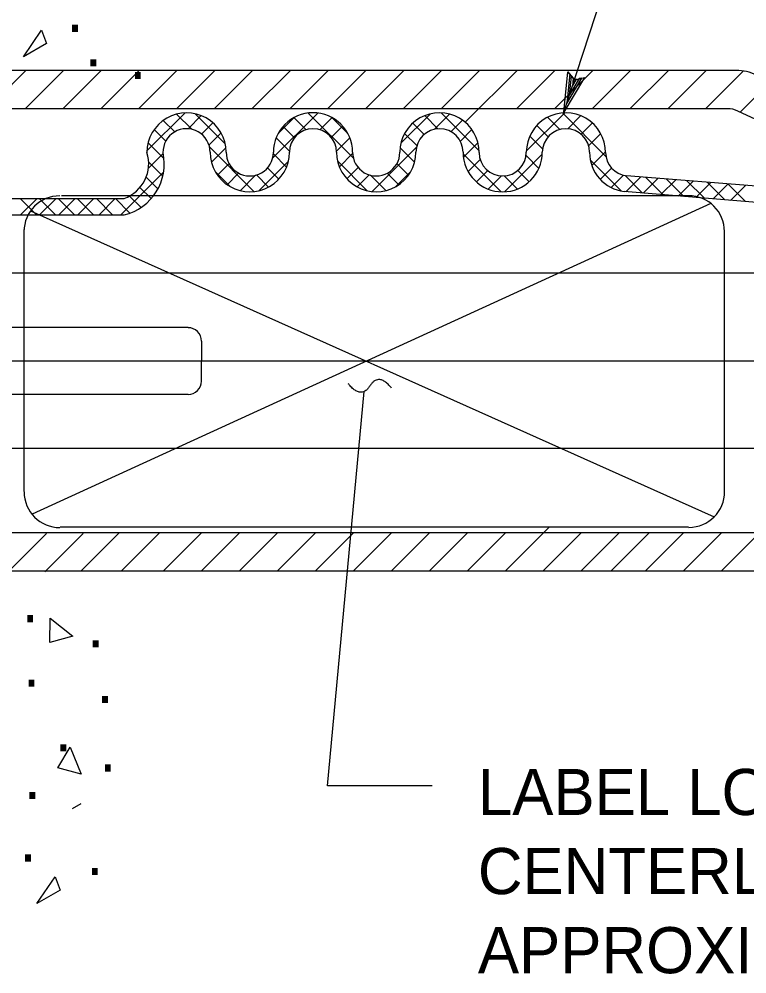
# Model space of a CAD drawing. Extents: x -894 to 866, y -476 to 714.
# Drawn here: x -611.9 to -501.6, y -267.8 to -122.9 of the extents above; entities that cross this region are included whole.
import ezdxf

# ---------------------------------------------------------------- set-up
doc = ezdxf.new("R2010")
doc.units = 0
for name, color, linetype in [('1 Control', 7, 'Continuous'), ('12 Coord Grid', 7, 'Continuous'), ('17 Front Align', 7, 'Continuous'), ('18 Front Anno', 7, 'Continuous'), ('56 Stage 3 Anno', 7, 'Continuous'), ('57 Undefined', 7, 'Continuous')]:
    doc.layers.add(name, color=color, linetype=linetype)

msp = doc.modelspace()

# ---------------------------------------------------------------- linework, layer by layer
at = {"layer": '1 Control'}
msp.add_line((-774.03, -174.77), (-361.97, -174.77), dxfattribs=at)
at = {"layer": '12 Coord Grid'}
for p, q in [((-481.52, -149.78), (-519.89, -146.71)), ((-482.75, -152.21), (-520.23, -149.11)), ((-632.1, -150.14), (-596.01, -150.14)), ((-632.1, -152.65), (-596.01, -152.65)), ((-461.73, -161.48), (-691.35, -161.48)), ((-586.31, -169.74), (-634.86, -169.74)), ((-584.3, -171.79), (-584.3, -174.81)), ((-584.3, -177.84), (-584.3, -174.81)), ((-586.31, -179.88), (-635.96, -179.88)), ((-461.73, -188.06), (-691.35, -188.06))]:
    msp.add_line(p, q, dxfattribs=at)
for centre, radius, start, end in [((-586.56, -143.15), 6, 0.1617, 180.1878), ((-567.4, -143.15), 6, 0.1635, 180), ((-548.23, -143.15), 6, 359.5856, 179.8348), ((-529.07, -143.15), 6, 359.5856, 179.8348), ((-586.56, -143.15), 3.58, 0.2988, 181.1079), ((-567.4, -143.15), 3.58, 0.2884, 180), ((-548.23, -143.15), 3.58, 0, 179.7008), ((-529.07, -143.15), 3.58, 0, 179.7008), ((-597.9, -144.87), 5.6, 289.6564, 17.6725), ((-597.92, -144.91), 7.97, 283.8529, 12.2972), ((-576.98, -143.15), 6, 180, 0.1617), ((-576.98, -143.15), 3.58, 179.2675, 0), ((-557.82, -143.15), 6, 179.812, 0.1633), ((-557.82, -143.15), 3.58, 179.3308, 0.293), ((-538.65, -143.15), 6, 180, 0), ((-538.65, -143.15), 3.58, 180.7612, 0), ((-519.49, -143.15), 6, 180, 262.9049), ((-519.48, -143.15), 3.58, 180.7612, 263.4343), ((-586.34, -171.78), 2.03, 0, 90), ((-586.34, -177.85), 2.03, 270, 0)]:
    msp.add_arc(centre, radius, start, end, dxfattribs=at)
at = {"layer": '17 Front Align'}
for p, q in [((-503.27, -130.73), (-623.16, -130.73)), ((-504.56, -136.54), (-619.25, -136.54)), ((-481.08, -147.29), (-503.01, -136.89)), ((-457.1, -200.89), (-637.31, -200.89)), ((-450.96, -206.69), (-630.39, -206.69))]:
    msp.add_line(p, q, dxfattribs=at)
for centre, radius in [((-503.27, -137.97), 7.23), ((-504.56, -140.16), 3.62)]:
    msp.add_arc(centre, radius, 64.6205, 90, dxfattribs=at)
at = {"layer": '18 Front Anno'}
for p, q in [((-616.7, -136.5), (-610.94, -130.73)), ((-611.02, -136.54), (-605.21, -130.73)), ((-605.29, -136.54), (-599.48, -130.73)), ((-599.56, -136.54), (-593.75, -130.73)), ((-593.84, -136.54), (-588.02, -130.73)), ((-588.11, -136.54), (-582.29, -130.73)), ((-582.38, -136.54), (-576.56, -130.73)), ((-570.83, -130.73), (-576.65, -136.54)), ((-570.92, -136.54), (-565.11, -130.73)), ((-565.19, -136.54), (-559.38, -130.73)), ((-559.46, -136.54), (-553.65, -130.73)), ((-553.73, -136.54), (-547.92, -130.73)), ((-548, -136.54), (-542.19, -130.73)), ((-536.46, -130.73), (-544.28, -138.55)), ((-530.73, -130.73), (-536.54, -136.54)), ((-525, -130.73), (-530.81, -136.54)), ((-519.27, -130.73), (-525.08, -136.54)), ((-513.54, -130.73), (-519.36, -136.54)), ((-507.81, -130.73), (-513.63, -136.54)), ((-502.17, -130.81), (-507.9, -136.54)), ((-498.05, -132.43), (-502.67, -137.05)), ((-592.57, -142.93), (-586.79, -137.15)), ((-588.09, -137.35), (-585.78, -139.66)), ((-586.34, -139.58), (-584.33, -137.57)), ((-585.28, -137.29), (-580.69, -141.87)), ((-573.5, -144.01), (-566.69, -137.19)), ((-568.11, -137.19), (-561.29, -144.01)), ((-554.08, -141.77), (-549.61, -137.31)), ((-550.46, -137.57), (-548.46, -139.58)), ((-549.01, -139.66), (-546.7, -137.35)), ((-548, -137.15), (-542.24, -142.92)), ((-535.07, -142.98), (-529.24, -137.15)), ((-529.61, -137.17), (-523.02, -143.77)), ((-590.11, -138.31), (-588.36, -140.06)), ((-584.28, -140.39), (-582.56, -138.67)), ((-572.69, -140.32), (-570.23, -137.86)), ((-570.29, -137.89), (-568.45, -139.73)), ((-566.35, -139.73), (-564.51, -137.89)), ((-564.56, -137.86), (-562.11, -140.31)), ((-552.27, -138.71), (-550.56, -140.43)), ((-546.5, -140.02), (-544.74, -138.27)), ((-531.84, -137.82), (-529.98, -139.69)), ((-528.79, -139.58), (-526.8, -137.59)), ((-526.76, -140.42), (-525.04, -138.7)), ((-591.48, -139.71), (-589.72, -141.47)), ((-583.15, -142.04), (-581.32, -140.21)), ((-571.93, -139.21), (-570.21, -140.93)), ((-564.63, -140.88), (-562.91, -139.17)), ((-553.51, -140.28), (-551.66, -142.12)), ((-545.07, -141.47), (-543.31, -139.71)), ((-533.47, -139.07), (-531.76, -140.78)), ((-525.63, -142.17), (-523.78, -140.32)), ((-592.38, -141.69), (-590, -144.07)), ((-572.98, -140.95), (-570.97, -142.96)), ((-563.81, -142.95), (-561.81, -140.95)), ((-544.61, -143.89), (-542.41, -141.69)), ((-532.62, -142.64), (-534.55, -140.71)), ((-583.06, -142.38), (-576.32, -149.12)), ((-582.79, -144.66), (-580.59, -142.46)), ((-563.4, -145.34), (-561.39, -143.33)), ((-558.47, -149.12), (-551.73, -142.37)), ((-554.2, -142.47), (-552.01, -144.66)), ((-544.66, -143.37), (-538.88, -149.15)), ((-523.07, -143.09), (-525.14, -145.16)), ((-592.34, -145.58), (-590.14, -143.38)), ((-592.3, -144.65), (-590.17, -146.77)), ((-575.61, -149), (-571.13, -144.51)), ((-573.41, -143.4), (-571.41, -145.39)), ((-563.66, -144.51), (-559.18, -149)), ((-543.9, -146.06), (-542.07, -144.22)), ((-538.36, -149.15), (-532.66, -143.44)), ((-533.17, -145.59), (-535.11, -143.65)), ((-525.38, -144.28), (-520.62, -149.04)), ((-596.47, -152.57), (-590.05, -146.15)), ((-582.19, -146.12), (-579.95, -148.36)), ((-581.87, -146.62), (-580.12, -144.87)), ((-574.28, -145.5), (-572.57, -147.22)), ((-562.28, -147.17), (-560.56, -145.45)), ((-554.84, -148.36), (-552.6, -146.12)), ((-554.68, -144.87), (-552.92, -146.62)), ((-542.62, -147.65), (-540.9, -145.93)), ((-536.37, -145.91), (-534.65, -147.63)), ((-523.86, -147.26), (-522.14, -145.54)), ((-592.68, -146.91), (-590.9, -148.69)), ((-580.43, -148.06), (-578.68, -146.3)), ((-578.46, -148.97), (-576.12, -146.62)), ((-575.98, -146.59), (-574.13, -148.43)), ((-560.71, -148.41), (-558.87, -146.57)), ((-558.67, -146.62), (-556.33, -148.97)), ((-556.17, -146.33), (-554.4, -148.09)), ((-540.83, -148.74), (-538.82, -146.73)), ((-538.43, -146.72), (-536.43, -148.73)), ((-522.22, -148.5), (-520.34, -146.62)), ((-520.11, -146.69), (-517.46, -149.34)), ((-519.98, -149.13), (-517.73, -146.88)), ((-517.34, -149.35), (-515.08, -147.09)), ((-517, -146.94), (-514.34, -149.59)), ((-514.69, -149.56), (-512.43, -147.3)), ((-513.88, -147.19), (-511.22, -149.85)), ((-512.04, -149.78), (-509.78, -147.52)), ((-510.77, -147.44), (-508.09, -150.11)), ((-507.65, -147.69), (-504.97, -150.37)), ((-593.62, -148.49), (-591.94, -150.17)), ((-509.4, -150), (-507.13, -147.73)), ((-506.75, -150.22), (-504.47, -147.94)), ((-504.54, -147.94), (-501.85, -150.63)), ((-501.82, -148.15), (-504.11, -150.44)), ((-611.77, -150.14), (-609.31, -152.61)), ((-611.71, -152.65), (-609.2, -150.14)), ((-608.89, -150.14), (-606.43, -152.61)), ((-608.83, -152.65), (-606.33, -150.14)), ((-606.01, -150.14), (-603.55, -152.61)), ((-605.91, -152.61), (-603.45, -150.14)), ((-510.48, -149.75), (-605.51, -149.75)), ((-603.14, -150.14), (-600.67, -152.61)), ((-603.03, -152.61), (-600.61, -150.18)), ((-600.22, -150.18), (-597.8, -152.61)), ((-599.79, -152.61), (-597.36, -150.18)), ((-597.34, -150.18), (-595.15, -152.38)), ((-595.2, -149.78), (-593.46, -151.51)), ((-610.2, -152.03), (-506.6, -198.44)), ((-507.1, -150.92), (-609.98, -198.04)), ((-611.17, -194.62), (-611.17, -154.84)), ((-505.01, -194.94), (-505.01, -154.9)), ((-613.61, -206.8), (-607.8, -200.99)), ((-608.06, -206.8), (-602.25, -200.99)), ((-510.47, -200.01), (-605.71, -200.01)), ((-602.6, -206.69), (-596.79, -200.89)), ((-596.48, -206.69), (-590.67, -200.89)), ((-590.1, -206.69), (-584.29, -200.89)), ((-584.34, -206.69), (-578.54, -200.89)), ((-578.59, -206.69), (-572.78, -200.89)), ((-572.83, -206.69), (-567.03, -200.89)), ((-567.08, -206.69), (-561.27, -200.89)), ((-561.32, -206.69), (-555.52, -200.89)), ((-555.57, -206.69), (-549.76, -200.89)), ((-549.81, -206.69), (-544.01, -200.89)), ((-544.06, -206.69), (-538.25, -200.89)), ((-538.3, -206.69), (-531.62, -200.01)), ((-532.55, -206.69), (-526.74, -200.89)), ((-520.99, -200.89), (-526.8, -206.69)), ((-516.46, -200.89), (-522.27, -206.69)), ((-511.25, -200.89), (-517.06, -206.69)), ((-511.3, -206.69), (-505.49, -200.89)), ((-505.55, -206.69), (-499.74, -200.89))]:
    msp.add_line(p, q, dxfattribs=at)
for points in [[(-611.3, -128.68), (-608.54, -124.61), (-607.79, -126.64)], [(-607.28, -217.48), (-607.25, -213.83), (-603.78, -216.52)], [(-606.07, -236.53), (-604.22, -233.39), (-602.56, -237.45)], [(-609.24, -257.09), (-606.48, -253.03), (-605.74, -255.06)]]:
    msp.add_lwpolyline(points, close=True, dxfattribs=at)
msp.add_lwpolyline([(-602.6, -241.97), (-603.91, -242.73)], dxfattribs=at)
for centre, start, end in [((-605.77, -155.18), 90, 180), ((-510.47, -155.17), 0, 90), ((-605.75, -194.64), 180, 270), ((-510.44, -194.61), 270, 0)]:
    msp.add_arc(centre, 5.43, start, end, dxfattribs=at)
at = {"layer": '56 Stage 3 Anno'}
for p, q in [((-528.77, -130.96), (-528.77, -130.96)), ((-526.24, -131.79), (-526.24, -131.79)), ((-529.38, -137.08), (-529.38, -137.08))]:
    msp.add_line(p, q, dxfattribs=at)
for points in [[(-529.38, -137.08), (-506.18, -66.19), (-523.76, -66.2)], [(-549.35, -239.22), (-565.21, -239.22), (-559.63, -179.44)]]:
    msp.add_lwpolyline(points, dxfattribs=at)
msp.add_lwpolyline([(-526.24, -131.79), (-529.38, -137.08), (-528.77, -130.96), (-528.5, -131.27), (-528.95, -135.75), (-526.64, -131.88), (-527.04, -131.97), (-528.52, -134.45), (-528.23, -131.59), (-527.96, -131.9), (-528.08, -133.14), (-527.45, -132.06), (-527.76, -132.14), (-528.77, -130.96), (-527.76, -132.14)], close=True, dxfattribs=at)
msp.add_open_spline([(-555.48, -178.92), (-557.45, -176.5), (-560.09, -180.67), (-562.06, -178.25)], degree=2, dxfattribs=at)

# ---------------------------------------------------------------- texts
at = {"layer": '18 Front Anno'}
for p in [(-604.78, -124.89), (-602, -130.11), (-595.24, -132.04), (-611.56, -214.42), (-601.64, -218.25), (-611.36, -224.21), (-600.23, -226.68), (-606.53, -234.03), (-599.79, -237.07), (-611.24, -241.25), (-611.89, -250.72), (-601.77, -252.79)]:
    msp.add_text('.', height=7, dxfattribs=at).set_placement(p)
at = {"layer": '57 Undefined'}
for s, p in [('LABEL LOCATED ALONG THE ', (-542.41, -243.67)), ('CENTERLINE OF THE BODY ', (-542.41, -255.67)), ('APPROXIMATELY AT THE ', (-542.41, -267.67))]:
    msp.add_text(s, height=7, dxfattribs=at).set_placement(p)

doc.saveas('drawing.dxf')
